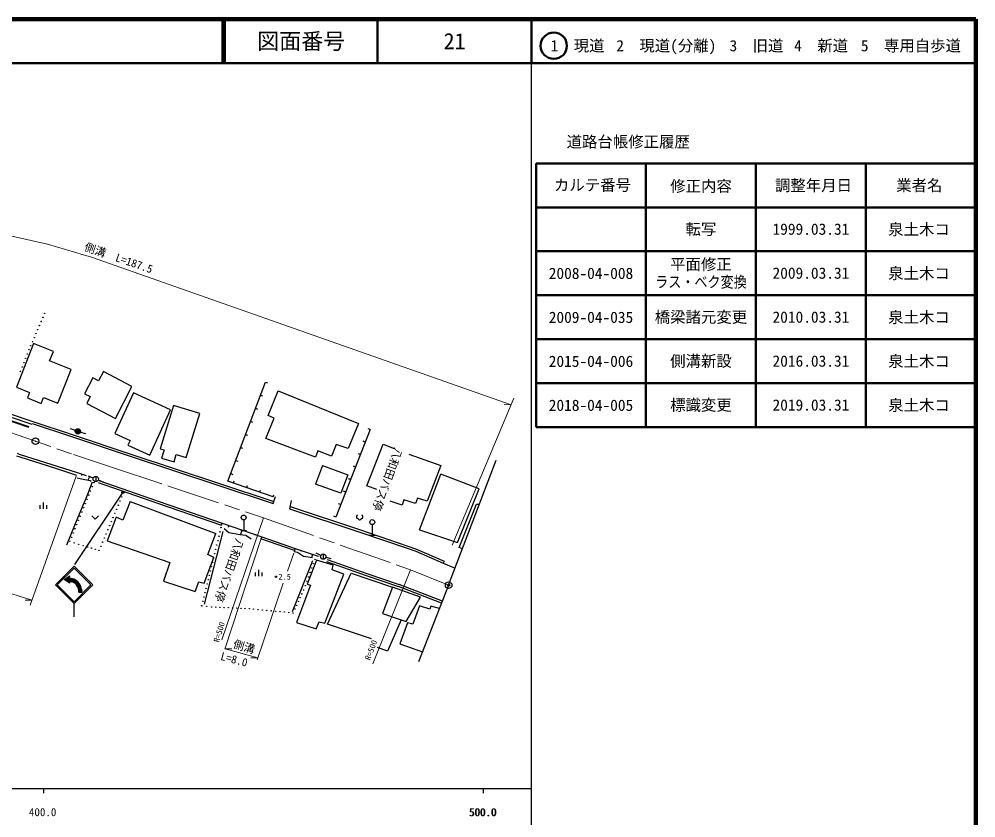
# Model space of a CAD drawing. Units: millimetres, scale not verified. Extents: x 40000 to 680000, y 20000 to 380000.
# Drawn here: x 462494 to 680000, y 198357 to 380000 of the extents above; entities that cross this region are included whole.
import ezdxf
from ezdxf.enums import TextEntityAlignment as Align

# ---------------------------------------------------------------- set-up
doc = ezdxf.new("R2010")
doc.units = ezdxf.units.MM
doc.header["$LTSCALE"] = 1000
doc.header["$PDMODE"] = 32
doc.header["$PDSIZE"] = 500
doc.linetypes.add('CHAIN', pattern=[18.5, 12, -1.5, 3.5, -1.5])
for name, color, linetype, lineweight in [('M-BGD', 7, 'Continuous', 25), ('M-BMK', 2, 'CHAIN', 13), ('M-BMK-OTRS', 5, 'Continuous', 25), ('M-BMK-SRVR', 3, 'Continuous', 25), ('M-STR-HTXT', 7, 'Continuous', 13), ('M-STR-STRC', 7, 'Continuous', 25), ('M-TTL', 2, 'Continuous', 140), ('M-TTL-BAND', 7, 'Continuous', 25), ('M-TTL-FRAM', 2, 'Continuous', 50), ('M-TTL-LINE', 7, 'Continuous', 50)]:
    doc.layers.add(name, color=color, linetype=linetype, lineweight=lineweight)
doc.layers.add('M-OTRS', color=6, linetype='Continuous')
doc.layers.add('M-TTL-TXT', color=7, linetype='Continuous')
doc.styles.add('ＭＳ ゴシック', font='')
doc.styles.get('ＭＳ ゴシック').set_extended_font_data('MS Gothic')

msp = doc.modelspace()

# ---------------------------------------------------------------- linework, layer by layer
at = {"layer": 'M-BGD'}
for p, q in [((465797, 306208), (461885, 296287)), ((470273, 304442), (465797, 306208)), ((469430, 302304), (470273, 304442)), ((474361, 300359), (469430, 302304)), ((471330, 292673), (474361, 300359)), ((479244, 298395), (477384, 294819)), ((480541, 297721), (479244, 298395)), ((481647, 299847), (480541, 297721)), ((488152, 296464), (481647, 299847)), ((461885, 296287), (464882, 295104)), ((484377, 289204), (488152, 296464)), ((509954, 274953), (518466, 297456)), ((518466, 297456), (518933, 297279)), ((464882, 295104), (464385, 293845)), ((464385, 293845), (467493, 292619)), ((467493, 292619), (468027, 293975)), ((468027, 293975), (471330, 292673)), ((477384, 294819), (478660, 294156)), ((478660, 294156), (477850, 292598)), ((488500, 295009), (484277, 285737)), ((496926, 291170), (488500, 295009)), ((517341, 294483), (517809, 294306)), ((519102, 289838), (521419, 295442)), ((521419, 295442), (539629, 288020)), ((477850, 292598), (484377, 289204)), ((497586, 292147), (494570, 282295)), ((503545, 290323), (497586, 292147)), ((516217, 291510), (516684, 291333)), ((464735, 287158), (456280, 289990)), ((464783, 287301), (456327, 290133)), ((460222, 289640), (465407, 287861)), ((460433, 290255), (465618, 288476)), ((492212, 280822), (496926, 291170)), ((500469, 280275), (503545, 290323)), ((520482, 289277), (519102, 289838)), ((465468, 288040), (474189, 285172)), ((465630, 288513), (474348, 285646)), ((515092, 288538), (515560, 288361)), ((518584, 284660), (520482, 289277)), ((539629, 288020), (537280, 282330)), ((475281, 286445), (474145, 286833)), ((474189, 285172), (487960, 280504)), ((474348, 285646), (488118, 280978)), ((476428, 286093), (477585, 285777)), ((484277, 285737), (487702, 284177)), ((513968, 285565), (514435, 285388)), ((542316, 286668), (534479, 266778)), ((542316, 286668), (541851, 286851)), ((487702, 284177), (487212, 283100)), ((487212, 283100), (492212, 280822)), ((529858, 280388), (518584, 284660)), ((534561, 283279), (533526, 280647)), ((537280, 282330), (534561, 283279)), ((541197, 283827), (540732, 284010)), ((541569, 273842), (545237, 283378)), ((545237, 283378), (547740, 282386)), ((461862, 280706), (462691, 280492)), ((462065, 281324), (462507, 281093)), ((462507, 281093), (475668, 276886)), ((488118, 280978), (507833, 274467)), ((494570, 282295), (495435, 282030)), ((495435, 282030), (494871, 280187)), ((497702, 279321), (498206, 280967)), ((498206, 280967), (500469, 280275)), ((512843, 282592), (513311, 282416)), ((530376, 281855), (529858, 280388)), ((533526, 280647), (530376, 281855)), ((540077, 280985), (539612, 281169)), ((551063, 281091), (558355, 278459)), ((462691, 280492), (470760, 277860)), ((487960, 280504), (507676, 273993)), ((494871, 280187), (497702, 279321)), ((511719, 279620), (512186, 279443)), ((531472, 278476), (529884, 274265)), ((531472, 278476), (537202, 276370)), ((558355, 278459), (555291, 270347)), ((470760, 277860), (475549, 276313)), ((475668, 276886), (477765, 276184)), ((476752, 276523), (476650, 276219)), ((510594, 276647), (511062, 276470)), ((537202, 276370), (535648, 272228)), ((538957, 278144), (538492, 278327)), ((553541, 263869), (558396, 276490)), ((567080, 273200), (558396, 276490)), ((475712, 275701), (476661, 275442)), ((476661, 275442), (478646, 275054)), ((479078, 274665), (477999, 271860)), ((478454, 275903), (478147, 275151)), ((479355, 275647), (478241, 276093)), ((478646, 275054), (478905, 274924)), ((479912, 276024), (479912, 274824)), ((480426, 274627), (493964, 269934)), ((480476, 275218), (481602, 274805)), ((480590, 275100), (494128, 270407)), ((507833, 274467), (520404, 270311)), ((520236, 271329), (509954, 274953)), ((511243, 274499), (511409, 274970)), ((535648, 272228), (529884, 274265)), ((537838, 275302), (537372, 275486)), ((507676, 273993), (520255, 269834)), ((514241, 273442), (514407, 273914)), ((517238, 272386), (517404, 272857)), ((536718, 272461), (536253, 272644)), ((543813, 273022), (541569, 273842)), ((562171, 260956), (567080, 273200)), ((467960, 270102), (467960, 268602)), ((477999, 271860), (475755, 266510)), ((487721, 270310), (486039, 266081)), ((487721, 270310), (507240, 263018)), ((493964, 269934), (508528, 264918)), ((494128, 270407), (508690, 265391)), ((520236, 271329), (520402, 271801)), ((520255, 269834), (520768, 271475)), ((524358, 270508), (523981, 268656)), ((535598, 269620), (535133, 269803)), ((549552, 269484), (546834, 270390)), ((549984, 270692), (549552, 269484)), ((552616, 269872), (549984, 270692)), ((553091, 271037), (552616, 269872)), ((555291, 270347), (553091, 271037)), ((467210, 269502), (467210, 268602)), ((468710, 269502), (468710, 268602)), ((523981, 268656), (539693, 263441)), ((524081, 269150), (539853, 263915)), ((562549, 259877), (566486, 269694)), ((566486, 269694), (567124, 269672)), ((475755, 266510), (473252, 260339)), ((479009, 267015), (479759, 266295)), ((479759, 266295), (480509, 267015)), ((484572, 266771), (482543, 261335)), ((486039, 266081), (484572, 266771)), ((508528, 264918), (508690, 265391)), ((508690, 265391), (517633, 262278)), ((513547, 266113), (513547, 263733)), ((534479, 266778), (534013, 266962)), ((539196, 266994), (539166, 266874)), ((539166, 266874), (539166, 266754)), ((539166, 266754), (539196, 266634)), ((539286, 267114), (539196, 266994)), ((539196, 266634), (539256, 266544)), ((539256, 266544), (539346, 266484)), ((539406, 267174), (539286, 267114)), ((539346, 266484), (539466, 266454)), ((539466, 266454), (539526, 266454)), ((539526, 266454), (539556, 266364)), ((539556, 266364), (539616, 266274)), ((539616, 266274), (539736, 266184)), ((539736, 266184), (539856, 266154)), ((539856, 266154), (539976, 266154)), ((539976, 266154), (540066, 266184)), ((540066, 266184), (540186, 266244)), ((540186, 266244), (540246, 266304)), ((540246, 266304), (540276, 266364)), ((540276, 266364), (540306, 266454)), ((540306, 266454), (540366, 266454)), ((540366, 266454), (540486, 266484)), ((540546, 267114), (540426, 267174)), ((540486, 266484), (540576, 266544)), ((540636, 266994), (540546, 267114)), ((540576, 266544), (540636, 266634)), ((540666, 266874), (540636, 266994)), ((540636, 266634), (540666, 266754)), ((540666, 266754), (540666, 266874)), ((508838, 263476), (504556, 246955)), ((509129, 264199), (510164, 263267)), ((510181, 264872), (510022, 264415)), ((510164, 263267), (512684, 262783)), ((513162, 263835), (512807, 262814)), ((512917, 263733), (514177, 263733)), ((539693, 263441), (550703, 259689)), ((539853, 263915), (550866, 260161)), ((542781, 265059), (542781, 262679)), ((553541, 263869), (562171, 260956)), ((482543, 261335), (496740, 256459)), ((505428, 258228), (507240, 263018)), ((512684, 262783), (513996, 262611)), ((513996, 262611), (515239, 261851)), ((516143, 262797), (516055, 262546)), ((517633, 262278), (517455, 261811)), ((525116, 259165), (517455, 261811)), ((517633, 262278), (525276, 259639)), ((542151, 262679), (543411, 262679)), ((525116, 259165), (525003, 258830)), ((525276, 259639), (525116, 259165)), ((525276, 259639), (530510, 257898)), ((526585, 259204), (526498, 258944)), ((550703, 259689), (552659, 259015)), ((550866, 260161), (552841, 259480)), ((552659, 259015), (558929, 256250)), ((552841, 259480), (559131, 256708)), ((563283, 259554), (562549, 259877)), ((504565, 251713), (506722, 257581)), ((506722, 257581), (505428, 258228)), ((529153, 256838), (524568, 245187)), ((525760, 258671), (525003, 258830)), ((527141, 257815), (525760, 258671)), ((529212, 257456), (527141, 257815)), ((530128, 256997), (527970, 251517)), ((529202, 258333), (528926, 257505)), ((531094, 258035), (530009, 258548)), ((533925, 255789), (530128, 256997)), ((531636, 258378), (531636, 257178)), ((532217, 257628), (533379, 257329)), ((532342, 256677), (541404, 253495)), ((532508, 257149), (541568, 253967)), ((559131, 256708), (558929, 256250)), ((496740, 256459), (495287, 252187)), ((516929, 254792), (516929, 253292)), ((533666, 254754), (533925, 255789)), ((536341, 253761), (533666, 254754)), ((558929, 256250), (561601, 255122)), ((516179, 254192), (516179, 253292)), ((517679, 254192), (517679, 253292)), ((531983, 242672), (536341, 253761)), ((532619, 242386), (538013, 253982)), ((538013, 253982), (547344, 250800)), ((541404, 253495), (548739, 250960)), ((541568, 253967), (548911, 251430)), ((495287, 252187), (502493, 249857)), ((502493, 249857), (503356, 252015)), ((503356, 252015), (504565, 251713)), ((528747, 251302), (525554, 242758)), ((527970, 251517), (528747, 251302)), ((547344, 250800), (545079, 244813)), ((553763, 248534), (547344, 250800)), ((558529, 247185), (548739, 250960)), ((558712, 247650), (548911, 251430)), ((550473, 242979), (553763, 248534)), ((553493, 246593), (551983, 242386)), ((555866, 245838), (553493, 246593)), ((556082, 246539), (555866, 245838)), ((558056, 245987), (556082, 246539)), ((545079, 244813), (549340, 243356)), ((525554, 242758), (529998, 241334)), ((529998, 241334), (530732, 242974)), ((530732, 242974), (531983, 242672)), ((542598, 239041), (532619, 242386)), ((549340, 243356), (546265, 236291)), ((550796, 242709), (549070, 237909)), ((549340, 243356), (550473, 242979)), ((551983, 242386), (550796, 242709)), ((546265, 236291), (543946, 237100)), ((549070, 237909), (554167, 236118))]:
    msp.add_line(p, q, dxfattribs=at)
for centre, radius in [((467501, 311238), 50), ((467894, 312155), 50), ((468287, 313073), 50), ((466714, 309402), 50), ((467107, 310320), 50), ((465534, 306649), 50), ((465928, 307567), 50), ((466321, 308485), 50), ((464748, 304814), 50), ((465141, 305732), 50), ((463968, 302854), 50), ((464358, 303834), 50), ((463188, 300895), 50), ((463578, 301875), 50), ((462799, 299915), 50), ((475849, 286251), 600), ((475849, 286251), 528), ((475849, 286251), 456), ((475849, 286251), 384), ((475849, 286251), 312), ((475849, 286251), 240), ((475849, 286251), 168), ((475849, 286251), 96), ((475849, 286251), 24), ((479912, 275424), 600), ((479496, 274620), 50), ((478713, 272706), 50), ((479105, 273663), 50), ((486238, 272261), 50), ((477539, 269834), 50), ((477931, 270792), 50), ((478322, 271749), 50), ((485443, 270394), 50), ((485841, 271327), 50), ((476757, 267920), 50), ((477148, 268877), 50), ((484252, 267595), 50), ((484649, 268528), 50), ((485046, 269461), 50), ((475974, 266006), 50), ((476366, 266963), 50), ((483457, 265729), 50), ((483854, 266662), 50), ((513547, 266673), 560), ((542781, 265619), 560), ((474800, 263134), 50), ((475192, 264092), 50), ((475583, 265049), 50), ((482662, 263863), 50), ((483060, 264796), 50), ((508163, 263397), 50), ((508406, 264386), 50), ((474018, 261220), 50), ((474409, 262177), 50), ((481470, 261064), 50), ((481868, 261997), 50), ((482265, 262930), 50), ((507676, 261420), 50), ((507919, 262409), 50), ((475029, 260904), 50), ((476040, 260588), 50), ((477052, 260272), 50), ((478063, 259956), 50), ((478934, 259703), 50), ((479805, 259450), 50), ((480676, 259197), 50), ((481073, 260130), 50), ((507189, 259442), 50), ((507433, 260431), 50), ((506702, 257464), 50), ((506946, 258453), 50), ((529779, 257172), 50), ((531636, 257778), 600), ((505972, 254498), 50), ((506215, 255486), 50), ((506459, 256475), 50), ((529028, 255169), 50), ((529404, 256170), 50), ((505485, 252520), 50), ((505728, 253509), 50), ((520881, 253191), 150), ((520881, 253191), 90), ((520881, 253191), 30), ((528277, 253165), 50), ((528652, 254167), 50), ((504998, 250542), 50), ((505241, 251531), 50), ((527150, 250160), 50), ((527526, 251162), 50), ((527901, 252164), 50), ((504511, 248564), 50), ((504754, 249553), 50), ((526363, 248430), 50), ((526757, 249295), 50), ((504024, 246587), 50), ((504267, 247576), 50), ((505136, 246452), 50), ((506249, 246317), 50), ((507200, 246272), 50), ((508152, 246227), 50), ((509103, 246182), 50), ((510055, 246137), 50), ((511006, 246092), 50), ((511957, 246047), 50), ((512909, 246002), 50), ((513860, 245957), 50), ((514812, 245913), 50), ((515809, 245818), 50), ((525183, 245834), 50), ((525577, 246699), 50), ((525970, 247564), 50), ((516807, 245724), 50), ((517805, 245629), 50), ((518803, 245535), 50), ((519801, 245441), 50), ((520799, 245346), 50), ((521797, 245252), 50), ((522794, 245157), 50), ((523792, 245063), 50), ((524790, 244969), 50)]:
    msp.add_circle(centre, radius, dxfattribs=at)
at = {"layer": 'M-BMK'}
for p, q in [((458351, 286735), (474868, 280966)), ((474868, 280966), (483520, 278126)), ((483520, 278126), (496444, 273813)), ((496444, 273813), (518073, 266578)), ((518073, 266578), (551437, 254778)), ((560143, 251282), (551437, 254778))]:
    msp.add_line(p, q, dxfattribs=at)
at = {"layer": 'M-BMK-OTRS'}
for q in [(570937, 279717), (553272, 233845)]:
    msp.add_line((560143, 251282), q, dxfattribs=at)
at = {"layer": 'M-BMK-SRVR'}
for centre, radius in [((466186, 284023), 750), ((466186, 284023), 30), ((560143, 251282), 750), ((560143, 251282), 30)]:
    msp.add_circle(centre, radius, dxfattribs=at)
at = {"layer": 'M-OTRS'}
msp.add_point((560143, 251282), dxfattribs=at)
at = {"layer": 'M-STR-HTXT'}
for p, q in [((455395, 331818), (468912, 328851)), ((468912, 328851), (477165, 326424)), ((477165, 326424), (478951, 325837)), ((574349, 292275), (478951, 325837)), ((560959, 260399), (574993, 293809)), ((574349, 292275), (572794, 292377)), ((475462, 276070), (465028, 246733)), ((518073, 266578), (508612, 238864)), ((517416, 261690), (509282, 236694)), ((524913, 258563), (523521, 254442)), ((438496, 256304), (465417, 247828)), ((551437, 254778), (542932, 233385)), ((522550, 251729), (516581, 234270)), ((465417, 247828), (463860, 247878)), ((509310, 236781), (510868, 236784)), ((509310, 236781), (516734, 234719)), ((516734, 234719), (515177, 234716))]:
    msp.add_line(p, q, dxfattribs=at)
at = {"layer": 'M-STR-STRC'}
for p, q in [((486093, 272411), (475098, 255999)), ((474983, 255578), (470741, 251335)), ((471165, 251335), (474983, 255153)), ((479226, 251335), (474983, 255578)), ((474983, 255153), (478802, 251335)), ((472753, 252562), (474033, 253385)), ((474033, 251740), (472753, 252562)), ((474033, 251894), (472874, 252640)), ((474033, 252049), (472994, 252717)), ((474160, 252122), (473114, 252794)), ((474496, 252061), (473234, 252871)), ((476510, 250920), (473354, 252949)), ((476419, 251133), (473475, 253026)), ((476312, 251357), (473595, 253103)), ((474033, 252976), (473715, 253181)), ((474033, 253131), (473835, 253258)), ((474033, 253285), (473955, 253335)), ((474033, 252835), (474033, 253385)), ((474033, 252835), (474289, 252812)), ((476167, 251604), (474289, 252812)), ((474289, 252812), (474623, 252752)), ((475938, 251906), (474623, 252752)), ((474996, 252628), (474623, 252752)), ((475456, 252362), (474996, 252628)), ((475865, 252000), (475456, 252362)), ((470741, 251335), (474983, 247092)), ((474983, 247517), (471165, 251335)), ((474033, 251740), (474033, 252135)), ((474033, 252135), (474160, 252122)), ((474160, 252122), (474496, 252061)), ((474712, 251990), (474496, 252061)), ((475148, 251719), (474712, 251990)), ((474983, 247092), (479226, 251335)), ((478802, 251335), (474983, 247517)), ((475517, 251328), (475148, 251719)), ((476577, 250723), (475374, 251496)), ((475798, 250838), (475517, 251328)), ((476630, 250534), (475595, 251199)), ((476669, 250354), (475746, 250947)), ((475798, 250838), (475838, 250734)), ((476698, 250181), (475838, 250734)), ((475838, 250734), (475905, 250537)), ((476207, 251553), (475865, 252000)), ((476723, 250011), (475905, 250537)), ((475905, 250537), (475959, 250349)), ((475974, 250279), (475959, 250349)), ((476731, 249851), (475959, 250347)), ((475974, 250279), (475993, 250170)), ((476733, 249695), (475993, 250170)), ((475993, 250170), (476021, 249998)), ((476471, 251039), (476207, 251553)), ((476684, 250281), (476698, 250181)), ((476698, 250181), (476723, 250011)), ((476508, 249685), (476021, 249998)), ((476021, 249998), (476029, 249842)), ((476268, 249685), (476027, 249839)), ((476033, 249685), (476029, 249842)), ((476033, 249685), (476733, 249685)), ((476723, 250011), (476731, 249851)), ((476733, 249685), (476731, 249851)), ((474983, 244092), (474983, 247092))]:
    msp.add_line(p, q, dxfattribs=at)
msp.add_lwpolyline([(476684, 250281), (476630, 250534), (476471, 251039)], dxfattribs=at)
for radius in [250, 150, 50]:
    msp.add_circle((486093, 272411), radius, dxfattribs=at)
at = {"layer": 'M-TTL'}
for p, q in [((680000, 380000), (40000, 380000)), ((680000, 20000), (680000, 380000))]:
    msp.add_line(p, q, dxfattribs=at)
at = {"layer": 'M-TTL-BAND'}
for p, q in [((579000, 20000), (579000, 370000)), ((40000, 205000), (579000, 205000)), ((468000, 205000), (468000, 204000)), ((568000, 205000), (568000, 204000))]:
    msp.add_line(p, q, dxfattribs=at)
at = {"layer": 'M-TTL-FRAM'}
for p, q in [((580000, 347197), (580000, 287197)), ((580000, 347197), (680000, 347197)), ((580000, 287197), (680000, 287197))]:
    msp.add_line(p, q, dxfattribs=at)
at = {"layer": 'M-TTL-LINE'}
for p, q in [((508747, 380000), (508747, 370000)), ((509247, 380000), (509247, 370000)), ((543997, 380000), (543997, 370000)), ((579000, 380000), (579000, 370000)), ((40000, 370000), (680000, 370000)), ((605000, 347197), (605000, 287197)), ((630000, 347197), (630000, 287197)), ((655000, 347197), (655000, 287197)), ((580000, 337197), (680000, 337197)), ((580000, 327197), (680000, 327197)), ((580000, 317197), (680000, 317197)), ((580000, 307197), (680000, 307197)), ((580000, 297197), (680000, 297197))]:
    msp.add_line(p, q, dxfattribs=at)
msp.add_circle((584031, 373958), 3000, dxfattribs=at)

# ---------------------------------------------------------------- texts
at = {"layer": 'M-BGD', "style": 'ＭＳ ゴシック'}
for rotation, p in [(250, (547404, 282897)), (251, (511312, 262237))]:
    msp.add_text('八和田バス停', height=1833, rotation=rotation, dxfattribs=at).set_placement(p, align=Align.BOTTOM_LEFT)
msp.add_text('2.5', height=1320, dxfattribs=at).set_placement((521447, 252143), align=Align.BOTTOM_LEFT)
at = {"layer": 'M-STR-HTXT', "style": 'ＭＳ ゴシック'}
for s, height, rotation, p in [('側溝\u3000L=187.5', 1833, 341, (476959, 326939)), ('R=500', 1320, 73, (508293, 238050)), ('側溝', 1833, 344, (510830, 236561)), ('R=500', 1320, 69, (542632, 233943)), ('L=8.0', 1833, 345, (507992, 233783))]:
    msp.add_text(s, height=height, rotation=rotation, dxfattribs=at).set_placement(p, align=Align.BOTTOM_LEFT)
at = {"layer": 'M-TTL-BAND', "style": 'ＭＳ ゴシック'}
for s, p in [('400.0', (467844, 198195)), ('500.0', (567844, 198195)), ('500.0', (568000, 198195))]:
    msp.add_text(s, height=1833, dxfattribs=at).set_placement(p, align=Align.BOTTOM_CENTER)
at = {"layer": 'M-TTL-TXT', "style": 'ＭＳ ゴシック'}
for s, height, p in [('図面番号', 3666, (526622, 375000)), ('21', 3666, (561497, 375000)), ('1\u3000現道', 2566, (589448, 373958)), ('2\u3000現道(分離)', 2566, (609619, 373958)), ('3\u3000旧道', 2566, (630121, 373958)), ('4\u3000新道', 2566, (644824, 373958)), ('5\u3000専用自歩道', 2566, (665228, 373958)), ('道路台帳修正履歴', 2566, (600968, 352113)), ('カルテ番号', 2566, (592839, 342277)), ('修正内容', 2566, (617509, 342023)), ('調整年月日', 2566, (643089, 342197)), ('業者名', 2566, (667134, 342197)), ('転写', 2566, (617500, 332245)), ('1999.03.31', 2566, (642500, 332245)), ('泉土木コ', 2566, (667077, 332189)), ('平面修正', 2566, (617500, 324245)), ('2008-04-008', 2566, (592500, 322189)), ('2009.03.31', 2566, (642500, 322245)), ('泉土木コ', 2566, (667077, 322189)), ('2009-04-035', 2566, (592500, 312189)), ('橋梁諸元変更', 2566, (617500, 312245)), ('2010.03.31', 2566, (642500, 312245)), ('泉土木コ', 2566, (667077, 312189)), ('2015-04-006', 2566, (592500, 302189)), ('側溝新設', 2566, (617500, 302245)), ('2016.03.31', 2566, (642500, 302245)), ('泉土木コ', 2566, (667077, 302189)), ('標識変更', 2566, (617500, 292245)), ('泉土木コ', 2566, (667077, 292189)), ('2018-04-005', 2566, (592500, 292189)), ('2019.03.31', 2566, (642500, 292245))]:
    msp.add_text(s, height=height, dxfattribs=at).set_placement(p, align=Align.MIDDLE_CENTER)
at = {"layer": 'M-TTL-TXT', "style": 'ＭＳ ゴシック', "width": 0.85}
msp.add_text('ラス・ベク変換', height=2566, dxfattribs=at).set_placement((617500, 320245), align=Align.MIDDLE_CENTER)

doc.saveas('drawing.dxf')
